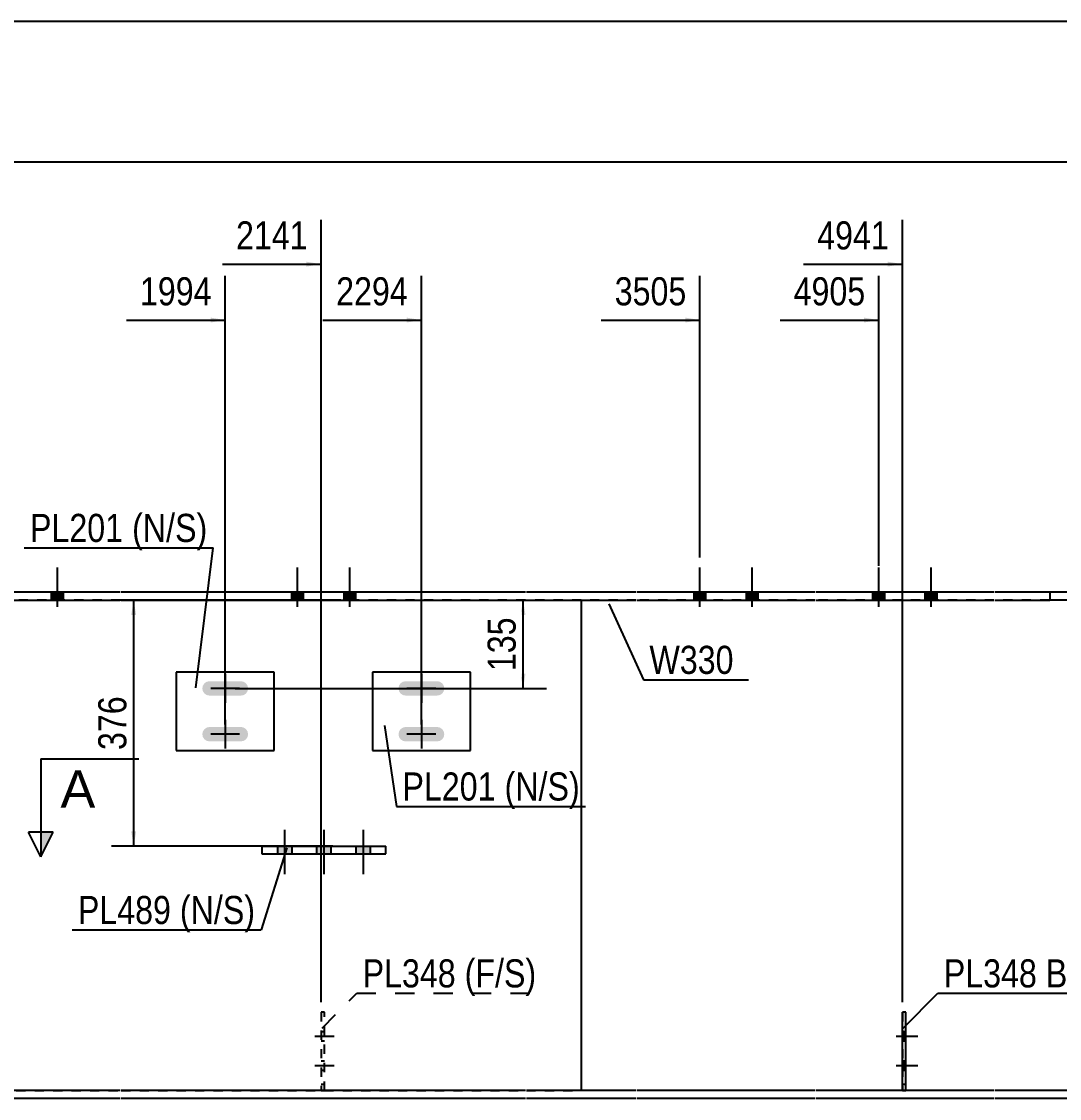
# Model space of a CAD drawing. Header units: millimetres. Extents: x -635 to -233, y -185 to 92.
# Drawn here: x -575.6 to -469.8, y -17.6 to 92.2 of the extents above; entities that cross this region are included whole.
import ezdxf

# ---------------------------------------------------------------- set-up
doc = ezdxf.new("R2010")
doc.units = ezdxf.units.MM
doc.linetypes.add('DXK_LINE_DOT1', pattern=[1.8814, 0.9407, -0.9407])
doc.linetypes.add('DXK_LINE_DOT2', pattern=[3.9198, 1.9599, -1.9599])
doc.styles.add('Arial', font='ARIAL.TTF', dxfattribs={"height": 0.2})
doc.styles.add('Arial Narrow', font='ARIALN.TTF', dxfattribs={"height": 0.2})

# ---------------------------------------------------------------- blocks, each defined once
blk = doc.blocks.new('Unknown-627020069-1200')
at = {"color": 5, "linetype": 'Continuous'}
blk.add_line((-232.8, 92.16), (-632.8, 92.16), dxfattribs=at)
blk = doc.blocks.new('Part-627020069-1858 - 1668')
at = {"color": 2, "linetype": 'Continuous'}
for p, q in [((-549.8, 25.85), (-559.8, 25.85)), ((-559.8, 25.85), (-559.8, 17.85)), ((-549.8, 17.85), (-549.8, 25.85)), ((-559.8, 17.85), (-549.8, 17.85))]:
    blk.add_line(p, q, dxfattribs=at)
blk = doc.blocks.new('Part-627020069-1848 - 1668')
at = {"color": 2, "linetype": 'Continuous'}
for p, q in [((-529.8, 25.85), (-539.8, 25.85)), ((-539.8, 25.85), (-539.8, 17.85)), ((-529.8, 17.85), (-529.8, 25.85)), ((-539.8, 17.85), (-529.8, 17.85))]:
    blk.add_line(p, q, dxfattribs=at)
blk = doc.blocks.new('Bolt-627020069-1686 - 1668')
at = {"linetype": 'Continuous'}
for points in [[(-485.43, -11.74), (-485.43, -10.81), (-485.77, -10.81), (-485.77, -11.74)], [(-485.43, -14.73), (-485.43, -13.79), (-485.77, -13.79), (-485.77, -14.73)]]:
    blk.add_hatch(color=3, dxfattribs=at).paths.add_polyline_path(points)
at = {"color": 3, "linetype": 'Continuous'}
for p, q in [((-485.77, -10.81), (-485.43, -10.81)), ((-486.4, -11.27), (-484.2, -11.27)), ((-485.77, -11.74), (-485.43, -11.74)), ((-486.4, -14.26), (-484.2, -14.26)), ((-485.77, -13.79), (-485.43, -13.79)), ((-485.77, -14.73), (-485.43, -14.73))]:
    blk.add_line(p, q, dxfattribs=at)
blk = doc.blocks.new('Bolt-627020069-1687 - 1668')
at = {"color": 3, "linetype": 'DXK_LINE_DOT2'}
for p, q in [((-485.77, -10.81), (-485.43, -10.81)), ((-486.4, -11.27), (-484.2, -11.27)), ((-485.77, -11.74), (-485.43, -11.74)), ((-486.4, -14.26), (-484.2, -14.26)), ((-485.77, -13.79), (-485.43, -13.79)), ((-485.77, -14.73), (-485.43, -14.73))]:
    blk.add_line(p, q, dxfattribs=at)
blk = doc.blocks.new('Bolt-627020069-1689 - 1668')
at = {"color": 3, "linetype": 'DXK_LINE_DOT2'}
for p, q in [((-545.02, -10.81), (-544.68, -10.81)), ((-545.65, -11.27), (-543.45, -11.27)), ((-545.02, -11.74), (-544.68, -11.74)), ((-545.65, -14.26), (-543.45, -14.26)), ((-545.02, -13.79), (-544.68, -13.79)), ((-545.02, -14.73), (-544.68, -14.73))]:
    blk.add_line(p, q, dxfattribs=at)
blk = doc.blocks.new('Bolt-627020069-1690 - 1668')
at = {"linetype": 'Continuous'}
for points in [[(-556.92, 24.7), (-557.08, 24.46), (-557.13, 24.18), (-557.08, 23.9), (-556.92, 23.66), (-556.68, 23.5), (-556.4, 23.45), (-553.2, 23.45), (-552.92, 23.5), (-552.68, 23.66), (-552.52, 23.9), (-552.47, 24.18), (-552.52, 24.46), (-552.68, 24.7), (-552.92, 24.86), (-553.2, 24.91), (-556.4, 24.91), (-556.68, 24.86)], [(-556.92, 20.03), (-557.08, 19.79), (-557.13, 19.51), (-557.08, 19.23), (-556.92, 18.99), (-556.68, 18.83), (-556.4, 18.78), (-553.2, 18.78), (-552.92, 18.83), (-552.68, 18.99), (-552.52, 19.23), (-552.47, 19.51), (-552.52, 19.79), (-552.68, 20.03), (-552.92, 20.19), (-553.2, 20.25), (-556.4, 20.25), (-556.68, 20.19)]]:
    blk.add_hatch(color=3, dxfattribs=at).paths.add_polyline_path(points)
at = {"color": 3, "linetype": 'Continuous'}
for p, q in [((-554.8, 25.65), (-554.8, 22.71)), ((-553.33, 24.18), (-556.27, 24.18)), ((-554.8, 20.98), (-554.8, 18.05)), ((-553.33, 19.51), (-556.27, 19.51))]:
    blk.add_line(p, q, dxfattribs=at)
blk = doc.blocks.new('Bolt-627020069-1696 - 1668')
at = {"linetype": 'Continuous'}
for points in [[(-505.8, 33.98), (-507, 33.98), (-507, 33.18), (-505.8, 33.18)], [(-505.8, 33.98), (-507, 33.98), (-507, 33.18), (-505.8, 33.18)], [(-500.47, 33.98), (-501.67, 33.98), (-501.67, 33.18), (-500.47, 33.18)], [(-500.47, 33.98), (-501.67, 33.98), (-501.67, 33.18), (-500.47, 33.18)]]:
    blk.add_hatch(color=3, dxfattribs=at).paths.add_polyline_path(points)
at = {"color": 3, "linetype": 'Continuous'}
for p, q in [((-506.4, 32.51), (-506.4, 36.51)), ((-506.4, 32.51), (-506.4, 36.51)), ((-501.07, 32.51), (-501.07, 36.51)), ((-501.07, 32.51), (-501.07, 36.51)), ((-507, 33.18), (-507, 33.98)), ((-507, 33.18), (-507, 33.98)), ((-505.8, 33.18), (-505.8, 33.98)), ((-505.8, 33.18), (-505.8, 33.98)), ((-501.67, 33.18), (-501.67, 33.98)), ((-501.67, 33.18), (-501.67, 33.98)), ((-500.47, 33.18), (-500.47, 33.98)), ((-500.47, 33.18), (-500.47, 33.98))]:
    blk.add_line(p, q, dxfattribs=at)
blk = doc.blocks.new('Bolt-627020069-1697 - 1668')
at = {"linetype": 'Continuous'}
for points in [[(-546.82, 33.98), (-548.02, 33.98), (-548.02, 33.18), (-546.82, 33.18)], [(-546.82, 33.98), (-548.02, 33.98), (-548.02, 33.18), (-546.82, 33.18)], [(-541.48, 33.98), (-542.68, 33.98), (-542.68, 33.18), (-541.48, 33.18)], [(-541.48, 33.98), (-542.68, 33.98), (-542.68, 33.18), (-541.48, 33.18)]]:
    blk.add_hatch(color=3, dxfattribs=at).paths.add_polyline_path(points)
at = {"color": 3, "linetype": 'Continuous'}
for p, q in [((-547.42, 32.51), (-547.42, 36.51)), ((-547.42, 32.51), (-547.42, 36.51)), ((-542.08, 32.51), (-542.08, 36.51)), ((-542.08, 32.51), (-542.08, 36.51)), ((-548.02, 33.18), (-548.02, 33.98)), ((-548.02, 33.18), (-548.02, 33.98)), ((-546.82, 33.18), (-546.82, 33.98)), ((-546.82, 33.18), (-546.82, 33.98)), ((-542.68, 33.18), (-542.68, 33.98)), ((-542.68, 33.18), (-542.68, 33.98)), ((-541.48, 33.18), (-541.48, 33.98)), ((-541.48, 33.18), (-541.48, 33.98))]:
    blk.add_line(p, q, dxfattribs=at)
blk = doc.blocks.new('Bolt-627020069-1698 - 1668')
at = {"linetype": 'Continuous'}
for points in [[(-576.63, 33.98), (-577.83, 33.98), (-577.83, 33.18), (-576.63, 33.18)], [(-576.63, 33.98), (-577.83, 33.98), (-577.83, 33.18), (-576.63, 33.18)], [(-571.3, 33.98), (-572.5, 33.98), (-572.5, 33.18), (-571.3, 33.18)], [(-571.3, 33.98), (-572.5, 33.98), (-572.5, 33.18), (-571.3, 33.18)]]:
    blk.add_hatch(color=3, dxfattribs=at).paths.add_polyline_path(points)
at = {"color": 3, "linetype": 'Continuous'}
for p, q in [((-577.23, 32.51), (-577.23, 36.51)), ((-577.23, 32.51), (-577.23, 36.51)), ((-571.9, 32.51), (-571.9, 36.51)), ((-571.9, 32.51), (-571.9, 36.51)), ((-577.83, 33.18), (-577.83, 33.98)), ((-577.83, 33.18), (-577.83, 33.98)), ((-576.63, 33.18), (-576.63, 33.98)), ((-576.63, 33.18), (-576.63, 33.98)), ((-572.5, 33.18), (-572.5, 33.98)), ((-572.5, 33.18), (-572.5, 33.98)), ((-571.3, 33.18), (-571.3, 33.98)), ((-571.3, 33.18), (-571.3, 33.98))]:
    blk.add_line(p, q, dxfattribs=at)
blk = doc.blocks.new('Bolt-627020069-1701 - 1668')
at = {"linetype": 'Continuous'}
for points in [[(-536.92, 24.7), (-537.08, 24.46), (-537.13, 24.18), (-537.08, 23.9), (-536.92, 23.66), (-536.68, 23.5), (-536.4, 23.45), (-533.2, 23.45), (-532.92, 23.5), (-532.68, 23.66), (-532.52, 23.9), (-532.47, 24.18), (-532.52, 24.46), (-532.68, 24.7), (-532.92, 24.86), (-533.2, 24.91), (-536.4, 24.91), (-536.68, 24.86)], [(-536.92, 20.03), (-537.08, 19.79), (-537.13, 19.51), (-537.08, 19.23), (-536.92, 18.99), (-536.68, 18.83), (-536.4, 18.78), (-533.2, 18.78), (-532.92, 18.83), (-532.68, 18.99), (-532.52, 19.23), (-532.47, 19.51), (-532.52, 19.79), (-532.68, 20.03), (-532.92, 20.19), (-533.2, 20.25), (-536.4, 20.25), (-536.68, 20.19)]]:
    blk.add_hatch(color=3, dxfattribs=at).paths.add_polyline_path(points)
at = {"color": 3, "linetype": 'Continuous'}
for p, q in [((-534.8, 25.65), (-534.8, 22.71)), ((-533.33, 24.18), (-536.27, 24.18)), ((-534.8, 20.98), (-534.8, 18.05)), ((-533.33, 19.51), (-536.27, 19.51))]:
    blk.add_line(p, q, dxfattribs=at)
blk = doc.blocks.new('Part-627020069-2117 - 1668')
at = {"color": 7, "linetype": 'DXK_LINE_DOT1'}
for p, q in [((-485.77, -8.82), (-485.77, -16.82)), ((-485.43, -8.82), (-485.77, -8.82)), ((-485.43, -16.82), (-485.43, -8.82))]:
    blk.add_line(p, q, dxfattribs=at)
blk = doc.blocks.new('Part-627020069-1968 - 1668')
at = {"color": 2, "linetype": 'Continuous'}
for p, q in [((-583.73, -16.82), (-599.33, -16.82)), ((-565.5, -16.82), (-583.63, -16.82)), ((-524.2, -16.82), (-565.4, -16.82)), ((-512.9, -16.82), (-524.1, -16.82)), ((-494.67, -16.82), (-512.8, -16.82)), ((-476.43, -16.82), (-494.57, -16.82)), ((-465.13, -16.82), (-476.33, -16.82)), ((-458.1, -16.82), (-465.03, -16.82)), ((-458.1, -16.82), (-458.1, -17.62)), ((-583.73, -17.62), (-599.33, -17.62)), ((-565.5, -17.62), (-583.63, -17.62)), ((-524.2, -17.62), (-565.4, -17.62)), ((-512.9, -17.62), (-524.1, -17.62)), ((-494.67, -17.62), (-512.8, -17.62)), ((-476.43, -17.62), (-494.57, -17.62)), ((-465.13, -17.62), (-476.33, -17.62)), ((-458.1, -17.62), (-465.03, -17.62))]:
    blk.add_line(p, q, dxfattribs=at)
at = {"color": 7, "linetype": 'DXK_LINE_DOT1'}
blk.add_line((-599.33, -16.82), (-599.33, -17.62), dxfattribs=at)
blk = doc.blocks.new('Bolt-627020069-2063 - 1668')
at = {"linetype": 'Continuous'}
for points in [[(-487.57, 33.98), (-488.77, 33.98), (-488.77, 33.18), (-487.57, 33.18)], [(-487.57, 33.98), (-488.77, 33.98), (-488.77, 33.18), (-487.57, 33.18)], [(-482.23, 33.98), (-483.43, 33.98), (-483.43, 33.18), (-482.23, 33.18)], [(-482.23, 33.98), (-483.43, 33.98), (-483.43, 33.18), (-482.23, 33.18)]]:
    blk.add_hatch(color=3, dxfattribs=at).paths.add_polyline_path(points)
at = {"color": 3, "linetype": 'Continuous'}
for p, q in [((-488.17, 32.51), (-488.17, 36.51)), ((-488.17, 32.51), (-488.17, 36.51)), ((-482.83, 32.51), (-482.83, 36.51)), ((-482.83, 32.51), (-482.83, 36.51)), ((-488.77, 33.18), (-488.77, 33.98)), ((-488.77, 33.18), (-488.77, 33.98)), ((-487.57, 33.18), (-487.57, 33.98)), ((-487.57, 33.18), (-487.57, 33.98)), ((-483.43, 33.18), (-483.43, 33.98)), ((-483.43, 33.18), (-483.43, 33.98)), ((-482.23, 33.18), (-482.23, 33.98)), ((-482.23, 33.18), (-482.23, 33.98))]:
    blk.add_line(p, q, dxfattribs=at)
blk = doc.blocks.new('Part-627020069-2095 - 1668')
at = {"color": 2, "linetype": 'Continuous'}
for p, q in [((-485.77, -16.82), (-485.77, -8.82)), ((-485.43, -8.82), (-485.77, -8.82)), ((-485.43, -16.82), (-485.43, -8.82))]:
    blk.add_line(p, q, dxfattribs=at)
at = {"color": 7, "linetype": 'DXK_LINE_DOT1'}
for p, q in [((-485.77, -16.15), (-485.43, -16.15)), ((-485.77, -16.82), (-485.43, -16.82))]:
    blk.add_line(p, q, dxfattribs=at)
blk = doc.blocks.new('Part-627020069-2127 - 1668')
at = {"color": 7, "linetype": 'DXK_LINE_DOT1'}
for p, q in [((-545.02, -8.82), (-545.02, -16.82)), ((-544.68, -8.82), (-545.02, -8.82)), ((-544.68, -16.82), (-544.68, -8.82)), ((-545.02, -16.15), (-544.68, -16.15)), ((-545.02, -16.82), (-544.68, -16.82))]:
    blk.add_line(p, q, dxfattribs=at)
blk = doc.blocks.new('Part-627020069-2196 - 1668')
at = {"color": 2, "linetype": 'Continuous'}
blk.add_line((-518.5, 33.18), (-518.5, -16.82), dxfattribs=at)
at = {"color": 7, "linetype": 'DXK_LINE_DOT1'}
for p, q in [((-512.9, 33.18), (-518.5, 33.18)), ((-494.67, 33.18), (-512.8, 33.18)), ((-476.43, 33.18), (-494.57, 33.18)), ((-465.13, 33.18), (-476.33, 33.18)), ((-403.88, 33.18), (-465.03, 33.18)), ((-384.71, 33.18), (-403.78, 33.18)), ((-362.44, 33.18), (-384.61, 33.18)), ((-512.9, -16.82), (-518.5, -16.82)), ((-494.67, -16.82), (-512.8, -16.82)), ((-476.43, -16.82), (-494.57, -16.82)), ((-465.13, -16.82), (-476.33, -16.82)), ((-403.88, -16.82), (-465.03, -16.82)), ((-384.71, -16.82), (-403.78, -16.82)), ((-362.44, -16.82), (-384.61, -16.82))]:
    blk.add_line(p, q, dxfattribs=at)
blk = doc.blocks.new('Part-627020069-2240 - 1668')
at = {"color": 2, "linetype": 'Continuous'}
for p, q in [((-583.73, 33.98), (-599.33, 33.98)), ((-599.33, 33.18), (-583.73, 33.18)), ((-565.5, 33.98), (-583.63, 33.98)), ((-583.63, 33.18), (-565.5, 33.18)), ((-524.2, 33.98), (-565.4, 33.98)), ((-565.4, 33.18), (-524.2, 33.18)), ((-512.9, 33.98), (-524.1, 33.98)), ((-524.1, 33.18), (-512.9, 33.18)), ((-494.67, 33.98), (-512.8, 33.98)), ((-512.8, 33.18), (-494.67, 33.18)), ((-476.43, 33.98), (-494.57, 33.98)), ((-494.57, 33.18), (-476.43, 33.18)), ((-470.73, 33.98), (-476.33, 33.98)), ((-476.33, 33.18), (-470.73, 33.18)), ((-470.73, 33.98), (-470.73, 33.18))]:
    blk.add_line(p, q, dxfattribs=at)
at = {"color": 7, "linetype": 'DXK_LINE_DOT1'}
blk.add_line((-599.33, 33.98), (-599.33, 33.18), dxfattribs=at)
blk = doc.blocks.new('Part-627020069-2245 - 1668')
at = {"color": 2, "linetype": 'Continuous'}
for p, q in [((-465.13, 33.98), (-470.73, 33.98)), ((-470.73, 33.98), (-470.73, 33.18)), ((-465.13, 33.18), (-470.73, 33.18)), ((-403.88, 33.98), (-465.03, 33.98)), ((-403.88, 33.18), (-465.03, 33.18)), ((-384.71, 33.98), (-403.78, 33.98)), ((-384.71, 33.18), (-403.78, 33.18)), ((-379.01, 33.98), (-384.61, 33.98)), ((-379.01, 33.18), (-384.61, 33.18))]:
    blk.add_line(p, q, dxfattribs=at)
at = {"color": 7, "linetype": 'DXK_LINE_DOT1'}
blk.add_line((-379.01, 33.98), (-379.01, 33.18), dxfattribs=at)
blk = doc.blocks.new('Part-627020069-2267 - 1668')
at = {"color": 7, "linetype": 'DXK_LINE_DOT1'}
for p, q in [((-583.73, 33.18), (-599.33, 33.18)), ((-599.33, 33.18), (-599.33, -16.82)), ((-565.5, 33.18), (-583.63, 33.18)), ((-524.2, 33.18), (-565.4, 33.18)), ((-518.5, 33.18), (-524.1, 33.18)), ((-599.33, -16.82), (-583.73, -16.82)), ((-599.33, -17.62), (-599.33, -16.82)), ((-583.63, -16.82), (-565.5, -16.82)), ((-565.4, -16.82), (-524.2, -16.82)), ((-524.1, -16.82), (-518.5, -16.82))]:
    blk.add_line(p, q, dxfattribs=at)
at = {"color": 2, "linetype": 'Continuous'}
blk.add_line((-518.5, 33.18), (-518.5, -16.82), dxfattribs=at)
blk = doc.blocks.new('Part-627020069-4290 - 1668')
at = {"color": 2, "linetype": 'Continuous'}
for p, q in [((-551.08, 8.11), (-538.42, 8.11)), ((-551.08, 8.11), (-551.08, 7.31)), ((-538.42, 7.31), (-538.42, 8.11)), ((-551.08, 7.31), (-538.42, 7.31))]:
    blk.add_line(p, q, dxfattribs=at)
blk = doc.blocks.new('Bolt-627020069-4291 - 1668')
at = {"linetype": 'Continuous'}
for points in [[(-548.02, 8.11), (-549.48, 8.11), (-549.48, 7.31), (-548.02, 7.31)], [(-544.02, 8.11), (-545.48, 8.11), (-545.48, 7.31), (-544.02, 7.31)], [(-540.02, 8.11), (-541.48, 8.11), (-541.48, 7.31), (-540.02, 7.31)]]:
    blk.add_hatch(color=3, dxfattribs=at).paths.add_polyline_path(points)
at = {"color": 3, "linetype": 'Continuous'}
for p, q in [((-548.75, 9.78), (-548.75, 5.25)), ((-544.75, 9.78), (-544.75, 5.25)), ((-540.75, 9.78), (-540.75, 5.25)), ((-549.48, 8.11), (-549.48, 7.31)), ((-548.02, 8.11), (-548.02, 7.31)), ((-545.48, 8.11), (-545.48, 7.31)), ((-544.02, 8.11), (-544.02, 7.31)), ((-541.48, 8.11), (-541.48, 7.31)), ((-540.02, 8.11), (-540.02, 7.31))]:
    blk.add_line(p, q, dxfattribs=at)
blk = doc.blocks.new('StraightDimension-627020069-7150 - 1668')
at = {"linetype": 'Continuous'}
blk.add_hatch(color=7, dxfattribs=at).paths.add_polyline_path([(-556.3, 61.98), (-554.8, 61.73), (-556.3, 61.48)])
at = {"color": 7, "linetype": 'Continuous'}
for p, q in [((-554.8, 20.51), (-554.8, 66.23)), ((-564.86, 61.73), (-554.8, 61.73))]:
    blk.add_line(p, q, dxfattribs=at)
at = {"color": 0}
blk.add_wipeout([(-555.58, 62.63), (-555.58, 66.83), (-564.09, 66.83), (-564.09, 62.63)], dxfattribs=at)
at = {"color": 3, "style": 'Arial Narrow'}
blk.add_text('1994', height=2.863, dxfattribs=at).set_placement((-563.49, 63.23))
blk = doc.blocks.new('StraightDimension-627020069-2804 - 1668')
at = {"color": 7, "linetype": 'Continuous'}
blk.add_line((-600.67, 77.87), (-267.29, 77.87), dxfattribs=at)
blk = doc.blocks.new('StraightDimension-627020069-2616 - 1668')
at = {"linetype": 'Continuous'}
for points in [[(-524.69, 31.68), (-524.44, 33.18), (-524.19, 31.68)], [(-524.19, 25.68), (-524.44, 24.18), (-524.69, 25.68)]]:
    blk.add_hatch(color=7, dxfattribs=at).paths.add_polyline_path(points)
at = {"color": 7, "linetype": 'Continuous'}
for p, q in [((-534.78, 33.18), (-522.04, 33.18)), ((-524.44, 24.18), (-524.44, 33.18)), ((-553.8, 24.18), (-522.04, 24.18))]:
    blk.add_line(p, q, dxfattribs=at)
at = {"color": 0}
blk.add_wipeout([(-524.59, 32.02), (-528.79, 32.02), (-528.79, 25.34), (-524.59, 25.34)], dxfattribs=at)
at = {"color": 3, "style": 'Arial Narrow'}
blk.add_text('135', height=2.863, rotation=90.0002, dxfattribs=at).set_placement((-525.19, 25.94))
blk = doc.blocks.new('StraightDimension-627020069-5231 - 1668')
at = {"linetype": 'Continuous'}
for points in [[(-564.38, 31.68), (-564.13, 33.18), (-563.88, 31.68)], [(-563.88, 9.61), (-564.13, 8.11), (-564.38, 9.61)]]:
    blk.add_hatch(color=7, dxfattribs=at).paths.add_polyline_path(points)
at = {"color": 7, "linetype": 'Continuous'}
for p, q in [((-543.83, 33.18), (-566.38, 33.18)), ((-564.13, 8.11), (-564.13, 33.18)), ((-543.83, 8.11), (-566.38, 8.11))]:
    blk.add_line(p, q, dxfattribs=at)
at = {"color": 0}
blk.add_wipeout([(-564.28, 23.99), (-568.48, 23.99), (-568.48, 17.3), (-564.28, 17.3)], dxfattribs=at)
at = {"color": 3, "style": 'Arial Narrow'}
blk.add_text('376', height=2.863, rotation=90.0002, dxfattribs=at).set_placement((-564.88, 17.9))
blk = doc.blocks.new('StraightDimension-627020069-7145 - 1668')
at = {"linetype": 'Continuous'}
blk.add_hatch(color=7, dxfattribs=at).paths.add_polyline_path([(-487.27, 67.68), (-485.77, 67.43), (-487.27, 67.18)])
at = {"color": 7, "linetype": 'Continuous'}
for p, q in [((-485.77, -7.82), (-485.77, 71.93)), ((-495.83, 67.43), (-485.77, 67.43))]:
    blk.add_line(p, q, dxfattribs=at)
at = {"color": 0}
blk.add_wipeout([(-486.54, 68.33), (-486.54, 72.53), (-495.05, 72.53), (-495.05, 68.33)], dxfattribs=at)
at = {"color": 3, "style": 'Arial Narrow'}
blk.add_text('4941', height=2.863, dxfattribs=at).set_placement((-494.45, 68.93))
blk = doc.blocks.new('StraightDimension-627020069-7146 - 1668')
at = {"linetype": 'Continuous'}
blk.add_hatch(color=7, dxfattribs=at).paths.add_polyline_path([(-489.67, 61.98), (-488.17, 61.73), (-489.67, 61.48)])
at = {"color": 7, "linetype": 'Continuous'}
for p, q in [((-488.17, 36.67), (-488.17, 66.23)), ((-498.23, 61.73), (-488.17, 61.73))]:
    blk.add_line(p, q, dxfattribs=at)
at = {"color": 0}
blk.add_wipeout([(-488.94, 62.63), (-488.94, 66.83), (-497.45, 66.83), (-497.45, 62.63)], dxfattribs=at)
at = {"color": 3, "style": 'Arial Narrow'}
blk.add_text('4905', height=2.863, dxfattribs=at).set_placement((-496.85, 63.23))
blk = doc.blocks.new('StraightDimension-627020069-7147 - 1668')
at = {"linetype": 'Continuous'}
blk.add_hatch(color=7, dxfattribs=at).paths.add_polyline_path([(-507.9, 61.98), (-506.4, 61.73), (-507.9, 61.48)])
at = {"color": 7, "linetype": 'Continuous'}
for p, q in [((-506.4, 37.51), (-506.4, 66.23)), ((-516.46, 61.73), (-506.4, 61.73))]:
    blk.add_line(p, q, dxfattribs=at)
at = {"color": 0}
blk.add_wipeout([(-507.18, 62.63), (-507.18, 66.83), (-515.69, 66.83), (-515.69, 62.63)], dxfattribs=at)
at = {"color": 3, "style": 'Arial Narrow'}
blk.add_text('3505', height=2.863, dxfattribs=at).set_placement((-515.09, 63.23))
blk = doc.blocks.new('StraightDimension-627020069-7148 - 1668')
at = {"linetype": 'Continuous'}
blk.add_hatch(color=7, dxfattribs=at).paths.add_polyline_path([(-536.3, 61.98), (-534.8, 61.73), (-536.3, 61.48)])
at = {"color": 7, "linetype": 'Continuous'}
for p, q in [((-534.8, 20.51), (-534.8, 66.23)), ((-544.86, 61.73), (-534.8, 61.73))]:
    blk.add_line(p, q, dxfattribs=at)
at = {"color": 0}
blk.add_wipeout([(-535.58, 62.63), (-535.58, 66.83), (-544.09, 66.83), (-544.09, 62.63)], dxfattribs=at)
at = {"color": 3, "style": 'Arial Narrow'}
blk.add_text('2294', height=2.863, dxfattribs=at).set_placement((-543.49, 63.23))
blk = doc.blocks.new('StraightDimension-627020069-7149 - 1668')
at = {"linetype": 'Continuous'}
blk.add_hatch(color=7, dxfattribs=at).paths.add_polyline_path([(-546.52, 67.68), (-545.02, 67.43), (-546.52, 67.18)])
at = {"color": 7, "linetype": 'Continuous'}
for p, q in [((-545.02, -7.82), (-545.02, 71.93)), ((-555.08, 67.43), (-545.02, 67.43))]:
    blk.add_line(p, q, dxfattribs=at)
at = {"color": 0}
blk.add_wipeout([(-545.79, 68.33), (-545.79, 72.53), (-554.3, 72.53), (-554.3, 68.33)], dxfattribs=at)
at = {"color": 3, "style": 'Arial Narrow'}
blk.add_text('2141', height=2.863, dxfattribs=at).set_placement((-553.7, 68.93))
blk = doc.blocks.new('Mark-627020069-4316 - 1668')
at = {"color": 7, "linetype": 'Continuous'}
for p in [(-548.53, 7.93), (-570.42, -0.44)]:
    blk.add_line(p, (-551.15, -0.44), dxfattribs=at)
at = {"color": 0}
for points in [[(-560.32, 0.16), (-560.32, 3.16), (-569.82, 3.16), (-569.82, 0.16)], [(-551.75, 0.16), (-551.75, 3.16), (-559.42, 3.16), (-559.42, 0.16)]]:
    blk.add_wipeout(points, dxfattribs=at)
for points in [[(-560.32, 0.16), (-560.32, 3.16), (-569.82, 3.16), (-569.82, 0.16)], [(-551.75, 0.16), (-551.75, 3.16), (-559.42, 3.16), (-559.42, 0.16)]]:
    blk.add_wipeout(points, dxfattribs=at)
at = {"color": 3, "style": 'Arial Narrow'}
for s, p in [('PL489', (-569.82, 0.16)), ('(N/', (-559.42, 0.16)), ('S)', (-555.04, 0.16))]:
    blk.add_text(s, height=2.863, dxfattribs=at).set_placement(p)
blk = doc.blocks.new('Mark-627020069-1844 - 1668')
at = {"color": 7, "linetype": 'Continuous'}
for p, q in [((-538.55, 20.4), (-537.33, 12.15)), ((-537.33, 12.15), (-518.06, 12.15))]:
    blk.add_line(p, q, dxfattribs=at)
at = {"color": 0}
for points in [[(-527.22, 12.75), (-527.22, 15.75), (-536.73, 15.75), (-536.73, 12.75)], [(-518.66, 12.75), (-518.66, 15.75), (-526.32, 15.75), (-526.32, 12.75)]]:
    blk.add_wipeout(points, dxfattribs=at)
for points in [[(-527.22, 12.75), (-527.22, 15.75), (-536.73, 15.75), (-536.73, 12.75)], [(-518.66, 12.75), (-518.66, 15.75), (-526.32, 15.75), (-526.32, 12.75)]]:
    blk.add_wipeout(points, dxfattribs=at)
at = {"color": 3, "style": 'Arial Narrow'}
for s, p in [('PL201', (-536.73, 12.75)), ('(N/', (-526.32, 12.75)), ('S)', (-521.94, 12.75))]:
    blk.add_text(s, height=2.863, dxfattribs=at).set_placement(p)
blk = doc.blocks.new('Mark-627020069-1854 - 1668')
at = {"color": 7, "linetype": 'Continuous'}
for p in [(-575.3, 38.51), (-557.78, 24.23)]:
    blk.add_line(p, (-556.03, 38.51), dxfattribs=at)
at = {"color": 0}
for points in [[(-565.19, 39.11), (-565.19, 42.11), (-574.7, 42.11), (-574.7, 39.11)], [(-556.63, 39.11), (-556.63, 42.11), (-564.29, 42.11), (-564.29, 39.11)]]:
    blk.add_wipeout(points, dxfattribs=at)
for points in [[(-565.19, 39.11), (-565.19, 42.11), (-574.7, 42.11), (-574.7, 39.11)], [(-556.63, 39.11), (-556.63, 42.11), (-564.29, 42.11), (-564.29, 39.11)]]:
    blk.add_wipeout(points, dxfattribs=at)
at = {"color": 3, "style": 'Arial Narrow'}
for s, p in [('PL201', (-574.7, 39.11)), ('(N/', (-564.29, 39.11)), ('S)', (-559.91, 39.11))]:
    blk.add_text(s, height=2.863, dxfattribs=at).set_placement(p)
blk = doc.blocks.new('Mark-627020069-2123 - 1668')
at = {"color": 7, "linetype": 'DXK_LINE_DOT2'}
for p, q in [((-544.93, -10.44), (-541.39, -6.9)), ((-541.39, -6.9), (-522.49, -6.9))]:
    blk.add_line(p, q, dxfattribs=at)
at = {"color": 0}
for points in [[(-531.29, -6.3), (-531.29, -3.3), (-540.79, -3.3), (-540.79, -6.3)], [(-523.09, -6.3), (-523.09, -3.3), (-530.39, -3.3), (-530.39, -6.3)]]:
    blk.add_wipeout(points, dxfattribs=at)
for points in [[(-531.29, -6.3), (-531.29, -3.3), (-540.79, -3.3), (-540.79, -6.3)], [(-523.09, -6.3), (-523.09, -3.3), (-530.39, -3.3), (-530.39, -6.3)]]:
    blk.add_wipeout(points, dxfattribs=at)
at = {"color": 3, "style": 'Arial Narrow'}
for s, p in [('(F/', (-530.39, -6.3)), ('S)', (-526.38, -6.3)), ('PL348', (-540.79, -6.3))]:
    blk.add_text(s, height=2.863, dxfattribs=at).set_placement(p)
blk = doc.blocks.new('Mark-627020069-2192 - 1668')
at = {"color": 7, "linetype": 'Continuous'}
for p, q in [((-515.68, 32.8), (-512.15, 25.06)), ((-512.15, 25.06), (-501.46, 25.06))]:
    blk.add_line(p, q, dxfattribs=at)
at = {"color": 0}
blk.add_wipeout([(-502.96, 25.66), (-502.96, 28.66), (-511.55, 28.66), (-511.55, 25.66)], dxfattribs=at)
blk.add_wipeout([(-502.96, 25.66), (-502.96, 28.66), (-511.55, 28.66), (-511.55, 25.66)], dxfattribs=at)
at = {"color": 3, "style": 'Arial Narrow'}
blk.add_text('W330', height=2.863, dxfattribs=at).set_placement((-511.55, 25.66))
blk = doc.blocks.new('SectionMark-627020069-2932 - 1668')
at = {"linetype": 'Continuous'}
blk.add_hatch(color=30, dxfattribs=at).paths.add_polyline_path([(-573.6, 9.51), (-572.35, 9.51), (-573.6, 7.01)])
at = {"color": 30, "linetype": 'Continuous'}
for p, q in [((-573.6, 17.01), (-563.6, 17.01)), ((-573.6, 17.01), (-573.6, 7.01)), ((-573.6, 7.01), (-574.85, 9.51)), ((-572.35, 9.51), (-574.85, 9.51)), ((-573.6, 7.01), (-572.35, 9.51))]:
    blk.add_line(p, q, dxfattribs=at)
at = {"color": 0, "linetype": 'Continuous'}
blk.add_wipeout([(-568.04, 12.01), (-568.04, 16.01), (-571.6, 16.01), (-571.6, 12.01)], dxfattribs=at)
at = {"color": 96, "linetype": 'Continuous', "style": 'Arial'}
blk.add_text('A', height=3.82, dxfattribs=at).set_placement((-571.6, 12.01))
blk = doc.blocks.new('MarkSet-627020069-3033 - 1668')
at = {"color": 7, "linetype": 'Continuous'}
for p, q in [((-485.68, -10.44), (-482.14, -6.9)), ((-482.14, -6.9), (-466.16, -6.9))]:
    blk.add_line(p, q, dxfattribs=at)
at = {"color": 0}
for points in [[(-472.04, -6.3), (-472.04, -3.3), (-481.54, -3.3), (-481.54, -6.3)], [(-466.76, -6.3), (-466.76, -3.3), (-471.14, -3.3), (-471.14, -6.3)]]:
    blk.add_wipeout(points, dxfattribs=at)
for points in [[(-472.04, -6.3), (-472.04, -3.3), (-481.54, -3.3), (-481.54, -6.3)], [(-466.76, -6.3), (-466.76, -3.3), (-471.14, -3.3), (-471.14, -6.3)]]:
    blk.add_wipeout(points, dxfattribs=at)
at = {"color": 3, "style": 'Arial Narrow'}
for s, p in [('PL348', (-481.54, -6.3)), ('BS', (-471.14, -6.3))]:
    blk.add_text(s, height=2.863, dxfattribs=at).set_placement(p)

msp = doc.modelspace()

# ---------------------------------------------------------------- block references
for name in ['Unknown-627020069-1200', 'Bolt-627020069-1698 - 1668', 'Bolt-627020069-1697 - 1668', 'Bolt-627020069-1696 - 1668', 'Bolt-627020069-2063 - 1668', 'Part-627020069-2240 - 1668', 'Part-627020069-2267 - 1668', 'Part-627020069-2196 - 1668', 'Part-627020069-2245 - 1668', 'Part-627020069-1858 - 1668', 'Bolt-627020069-1690 - 1668', 'Part-627020069-1848 - 1668', 'Bolt-627020069-1701 - 1668', 'Bolt-627020069-4291 - 1668', 'Part-627020069-4290 - 1668', 'Part-627020069-2127 - 1668', 'Part-627020069-2117 - 1668', 'Part-627020069-2095 - 1668', 'Bolt-627020069-1689 - 1668', 'Bolt-627020069-1686 - 1668', 'Bolt-627020069-1687 - 1668', 'Part-627020069-1968 - 1668']:
    msp.add_blockref(name, (0, 0))

# ---------------------------------------------------------------- next in the draw order: block references
msp.add_blockref('StraightDimension-627020069-7150 - 1668', (0, 0))

# ---------------------------------------------------------------- next in the draw order: block references
msp.add_blockref('StraightDimension-627020069-2804 - 1668', (0, 0))

# ---------------------------------------------------------------- next in the draw order: block references
for name in ['StraightDimension-627020069-7145 - 1668', 'StraightDimension-627020069-7147 - 1668', 'StraightDimension-627020069-2616 - 1668', 'Mark-627020069-2192 - 1668']:
    msp.add_blockref(name, (0, 0))

# ---------------------------------------------------------------- next in the draw order: block references
for name in ['StraightDimension-627020069-7146 - 1668', 'StraightDimension-627020069-5231 - 1668', 'MarkSet-627020069-3033 - 1668']:
    msp.add_blockref(name, (0, 0))

# ---------------------------------------------------------------- next in the draw order: block references
for name in ['StraightDimension-627020069-7148 - 1668', 'Mark-627020069-1854 - 1668']:
    msp.add_blockref(name, (0, 0))

# ---------------------------------------------------------------- next in the draw order: block references
for name in ['StraightDimension-627020069-7149 - 1668', 'Mark-627020069-1844 - 1668']:
    msp.add_blockref(name, (0, 0))

# ---------------------------------------------------------------- next in the draw order: block references
for name in ['Mark-627020069-4316 - 1668', 'Mark-627020069-2123 - 1668']:
    msp.add_blockref(name, (0, 0))

# ---------------------------------------------------------------- next in the draw order: block references
msp.add_blockref('SectionMark-627020069-2932 - 1668', (0, 0))

doc.saveas('drawing.dxf')
